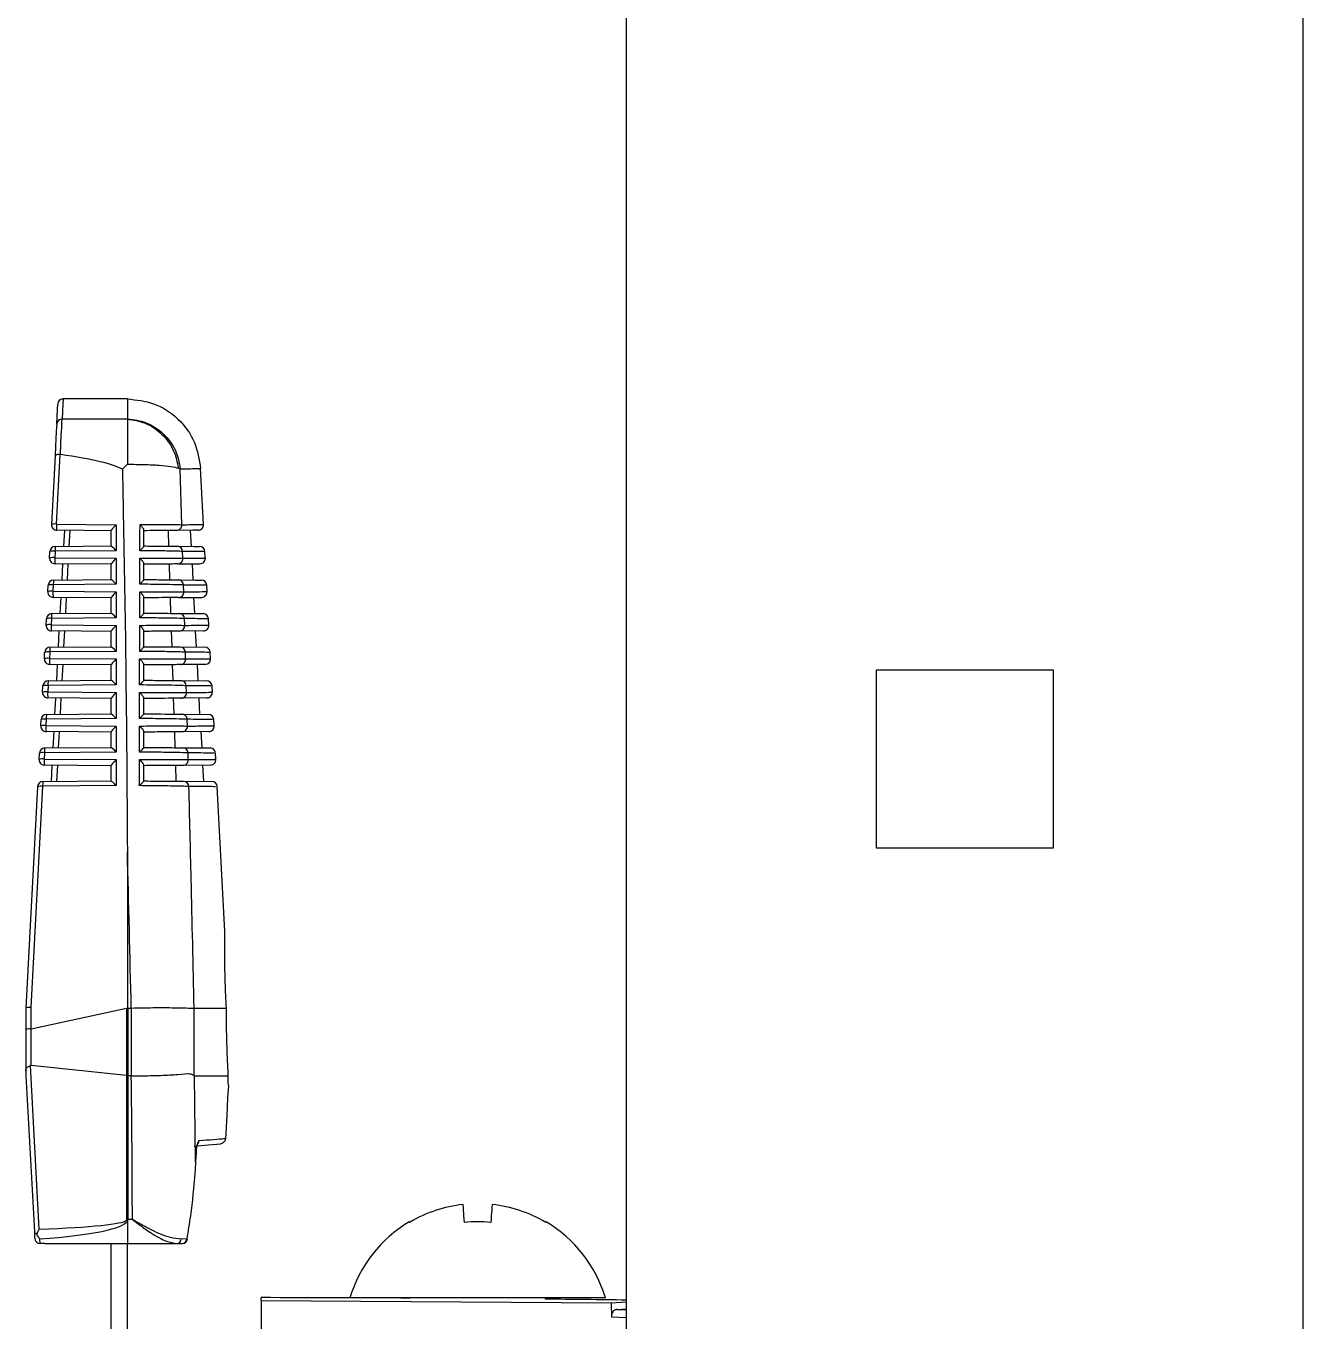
# Model space of a CAD drawing. Extents: x 16.5 to 113.1, y 4.4 to 84.5.
# Drawn here: x 80.928 to 83.288, y 39.288 to 41.68 of the extents above; entities that cross this region are included whole.
import ezdxf

# ---------------------------------------------------------------- set-up
doc = ezdxf.new("R2010")
doc.units = 0
doc.header["$MEASUREMENT"] = 0
doc.layers.add('OBJECT', color=7, linetype='CONTINUOUS')

msp = doc.modelspace()

# ---------------------------------------------------------------- linework, layer by layer
at = {"layer": 'OBJECT'}
for p, q in [((82.0376, 35.1139), (82.0376, 44.0865)), ((83.2876, 35.1139), (83.2876, 44.0865)), ((81.1158, 40.9915), (80.9968, 40.9915)), ((81.1154, 40.9544), (80.9949, 40.9544)), ((81.1154, 40.9549), (81.1154, 40.9544)), ((80.9818, 40.8865), (80.9751, 40.7595)), ((80.9846, 40.7602), (80.9913, 40.8889)), ((80.9913, 40.8889), (80.9917, 40.8889)), ((81.1154, 40.8707), (81.1063, 40.8616)), ((81.2098, 40.8635), (81.2132, 40.8621)), ((81.2161, 40.7592), (81.2132, 40.8621)), ((81.2561, 40.7595), (81.2507, 40.8635)), ((80.9846, 40.7602), (81.0949, 40.7592)), ((81.0854, 40.7481), (80.985, 40.749)), ((80.998, 40.7191), (80.9996, 40.7489)), ((81.009, 40.7488), (81.0074, 40.7192)), ((81.0854, 40.7199), (81.0854, 40.7483)), ((81.0949, 40.7592), (81.0949, 40.7112)), ((81.1454, 40.7493), (81.1454, 40.7196)), ((81.192, 40.7194), (81.1911, 40.7485)), ((81.2317, 40.7489), (81.2332, 40.7191)), ((80.9823, 40.719), (81.0855, 40.7199)), ((80.9718, 40.6975), (80.9724, 40.7095)), ((80.9819, 40.7102), (80.9813, 40.6982)), ((80.9813, 40.6982), (81.0949, 40.6972)), ((81.0949, 40.7112), (80.9819, 40.7102)), ((81.0949, 40.6972), (81.0949, 40.6492)), ((81.2179, 40.6972), (81.2175, 40.7098)), ((81.2594, 40.6976), (81.2588, 40.7095)), ((81.0854, 40.6861), (80.9817, 40.687)), ((80.9947, 40.6571), (80.9963, 40.6869)), ((81.0057, 40.6868), (81.0041, 40.6571)), ((81.0854, 40.6579), (81.0854, 40.6863)), ((81.1454, 40.6872), (81.1454, 40.6576)), ((81.194, 40.6574), (81.1931, 40.6865)), ((81.2082, 40.6867), (81.2495, 40.687)), ((81.2349, 40.6869), (81.2365, 40.6571)), ((80.9685, 40.6356), (80.9692, 40.6475)), ((80.9786, 40.6481), (80.978, 40.6363)), ((81.0949, 40.6492), (80.9786, 40.6481)), ((80.9791, 40.6569), (81.0855, 40.6579)), ((81.2196, 40.6352), (81.2193, 40.6478)), ((81.2626, 40.6356), (81.262, 40.6475)), ((80.978, 40.6363), (81.0949, 40.6352)), ((81.0854, 40.6241), (80.9784, 40.625)), ((80.9914, 40.595), (80.993, 40.6249)), ((81.0024, 40.6248), (81.0009, 40.5951)), ((81.0854, 40.5959), (81.0854, 40.6243)), ((81.0949, 40.6352), (81.0949, 40.5872)), ((81.1454, 40.6252), (81.1454, 40.5956)), ((81.196, 40.5954), (81.1951, 40.6245)), ((81.2099, 40.6247), (81.2527, 40.625)), ((81.2398, 40.5949), (81.2382, 40.6251)), ((80.9653, 40.5736), (80.9659, 40.5854)), ((80.9754, 40.5861), (80.9747, 40.5743)), ((80.9747, 40.5743), (81.0949, 40.5732)), ((81.0949, 40.5872), (80.9754, 40.5861)), ((80.9758, 40.5949), (81.0855, 40.5959)), ((81.0949, 40.5732), (81.0949, 40.5252)), ((81.2213, 40.5732), (81.221, 40.5858)), ((81.2659, 40.5736), (81.2653, 40.5855)), ((81.0854, 40.5621), (80.9752, 40.5631)), ((80.9882, 40.533), (80.9897, 40.5629)), ((80.9992, 40.5629), (80.9976, 40.5331)), ((81.0854, 40.5339), (81.0854, 40.5623)), ((81.1454, 40.5631), (81.1454, 40.5337)), ((81.1979, 40.5334), (81.197, 40.5626)), ((81.256, 40.5631), (81.2116, 40.5627)), ((81.243, 40.5328), (81.2414, 40.5631)), ((81.0949, 40.5252), (80.9721, 40.5241)), ((80.9725, 40.5329), (81.0855, 40.5339)), ((81.2129, 40.5333), (81.2586, 40.5329)), ((80.962, 40.5116), (80.9626, 40.5234)), ((80.9721, 40.5241), (80.9715, 40.5123)), ((80.9715, 40.5123), (81.0949, 40.5112)), ((81.0854, 40.5001), (80.9719, 40.5011)), ((81.0949, 40.5112), (81.0949, 40.4632)), ((81.1454, 40.501), (81.1454, 40.4717)), ((81.2592, 40.5011), (81.2133, 40.5007)), ((81.223, 40.5112), (81.2226, 40.5238)), ((81.2463, 40.4708), (81.2447, 40.5012)), ((81.2691, 40.5117), (81.2685, 40.5235)), ((80.9849, 40.471), (80.9865, 40.501)), ((80.9959, 40.5009), (80.9943, 40.4711)), ((81.0854, 40.4719), (81.0854, 40.5003)), ((81.1999, 40.4714), (81.199, 40.5006)), ((82.8266, 40.4905), (82.4986, 40.4905)), ((82.4986, 40.4905), (82.4986, 40.1625)), ((82.8266, 40.1625), (82.8266, 40.4905)), ((80.9587, 40.4497), (80.9593, 40.4614)), ((80.9688, 40.4621), (80.9682, 40.4503)), ((81.0949, 40.4632), (80.9688, 40.4621)), ((80.9692, 40.4708), (81.0855, 40.4719)), ((81.2146, 40.4713), (81.2619, 40.4708)), ((81.2246, 40.4492), (81.2243, 40.4618)), ((81.2724, 40.4497), (81.2718, 40.4615)), ((80.9682, 40.4503), (81.0949, 40.4492)), ((81.0854, 40.4381), (80.9686, 40.4391)), ((80.9816, 40.4089), (80.9832, 40.439)), ((80.9926, 40.4389), (80.991, 40.409)), ((81.0854, 40.4099), (81.0854, 40.4383)), ((81.0949, 40.4492), (81.0949, 40.4012)), ((81.1454, 40.439), (81.1454, 40.4097)), ((81.2018, 40.4094), (81.2009, 40.4386)), ((81.2625, 40.4391), (81.2149, 40.4387)), ((81.2495, 40.4088), (81.2479, 40.4392)), ((80.966, 40.4088), (81.0855, 40.4099)), ((81.2162, 40.4092), (81.2651, 40.4088)), ((80.9555, 40.3877), (80.9561, 40.3993)), ((80.9655, 40.4), (80.9649, 40.3884)), ((80.9649, 40.3884), (81.0949, 40.3872)), ((81.0949, 40.4012), (80.9655, 40.4)), ((81.0949, 40.3872), (81.0949, 40.3392)), ((81.2262, 40.3872), (81.2259, 40.3998)), ((81.2756, 40.3878), (81.275, 40.3995)), ((81.0854, 40.3761), (80.9654, 40.3772)), ((80.9783, 40.3469), (80.9799, 40.377)), ((80.9894, 40.3769), (80.9878, 40.347)), ((81.0854, 40.3479), (81.0854, 40.3763)), ((81.1454, 40.3769), (81.1454, 40.3477)), ((81.2037, 40.3473), (81.2028, 40.3766)), ((81.2657, 40.3772), (81.2166, 40.3767)), ((81.2512, 40.377), (81.2528, 40.3469)), ((80.9522, 40.3257), (80.9528, 40.3373)), ((80.9623, 40.338), (80.9616, 40.3264)), ((81.0949, 40.3392), (80.9623, 40.338)), ((80.9627, 40.3468), (81.0855, 40.3479)), ((81.2178, 40.3472), (81.2684, 40.3468)), ((81.2278, 40.3253), (81.2275, 40.3377)), ((81.2789, 40.3258), (81.2783, 40.3375)), ((80.9616, 40.3264), (81.0949, 40.3252)), ((81.0854, 40.3141), (80.9621, 40.3152)), ((80.9751, 40.2849), (80.9767, 40.3151)), ((80.9861, 40.315), (80.9845, 40.285)), ((81.0854, 40.2859), (81.0854, 40.3143)), ((81.0949, 40.3252), (81.0949, 40.2772)), ((81.1454, 40.3148), (81.1454, 40.2858)), ((81.2056, 40.2853), (81.2047, 40.3146)), ((81.269, 40.3152), (81.2182, 40.3147)), ((81.2544, 40.3151), (81.256, 40.2849)), ((80.9594, 40.2848), (81.0855, 40.2859)), ((80.9495, 40.2753), (80.9279, 39.8665)), ((80.9374, 39.8674), (80.959, 40.276)), ((81.0949, 40.2772), (80.959, 40.276)), ((81.2194, 40.2852), (81.2716, 40.2848)), ((81.2955, 40.0079), (81.2815, 40.2755)), ((81.1154, 40.1551), (81.1154, 39.8666)), ((82.4986, 40.1625), (82.8266, 40.1625)), ((80.9279, 39.8665), (80.9279, 39.8273)), ((80.9279, 39.8665), (80.9279, 39.8665)), ((80.9374, 39.8279), (80.9374, 39.8674)), ((80.9377, 39.8279), (81.1139, 39.8661)), ((81.1139, 39.8661), (81.1139, 39.7416)), ((81.117, 39.7415), (81.117, 39.8665)), ((81.117, 39.8665), (81.1222, 39.8665)), ((81.1222, 39.8665), (81.1222, 39.7415)), ((81.2388, 39.8665), (81.2388, 39.8665)), ((81.2388, 39.742), (81.2388, 39.8665)), ((81.2388, 39.8665), (81.2984, 39.8665)), ((80.9279, 39.8273), (80.9279, 39.7498)), ((80.9377, 39.7603), (80.9377, 39.8279)), ((80.9527, 39.4579), (80.9363, 39.7601)), ((81.1139, 39.7416), (80.9377, 39.7603)), ((80.9279, 39.7498), (80.9279, 39.7415)), ((80.9279, 39.7415), (80.9436, 39.4532)), ((81.1146, 39.476), (81.1146, 39.7416)), ((81.1146, 39.7416), (81.1162, 39.7415)), ((81.1162, 39.7415), (81.1162, 39.476)), ((81.1222, 39.7415), (81.117, 39.7415)), ((81.2394, 39.7415), (81.2388, 39.742)), ((81.2413, 39.5823), (81.2394, 39.7415)), ((81.2394, 39.7415), (81.3018, 39.7415)), ((81.302, 39.7236), (81.302, 39.7237)), ((81.2966, 39.6251), (81.2966, 39.6251)), ((81.2423, 39.6004), (81.2413, 39.5823)), ((81.1154, 39.4729), (81.1154, 39.4315)), ((81.1247, 39.476), (81.1162, 39.476)), ((81.6361, 39.4716), (81.6368, 39.4706)), ((80.9542, 39.4316), (80.9539, 39.4399)), ((80.9632, 39.4315), (80.9542, 39.4316)), ((80.9632, 39.4315), (81.1154, 39.4315)), ((81.0854, 39.25), (81.0854, 39.4315)), ((81.1154, 39.4315), (81.2071, 39.4315)), ((81.1154, 39.25), (81.1154, 39.4315)), ((81.2071, 39.4315), (81.2168, 39.4315)), ((81.2252, 39.4401), (81.2146, 39.4398)), ((81.3626, 39.3262), (81.3626, 39.3315)), ((81.5266, 39.3315), (81.9986, 39.3315)), ((81.6376, 39.3315), (81.6376, 39.3307)), ((81.8876, 39.3288), (81.8876, 39.3315)), ((81.3626, 39.3262), (82.0092, 39.3222)), ((81.3626, 39.3262), (81.3626, 39.2648)), ((82.0092, 39.3222), (82.0376, 39.324)), ((82.0092, 39.3222), (82.0096, 39.2953)), ((82.0194, 39.3097), (82.0376, 39.311)), ((82.0194, 39.3097), (82.0376, 39.3093)), ((82.0376, 39.2945), (82.0096, 39.2953))]:
    msp.add_line(p, q, dxfattribs=at)
at = {"layer": 'OBJECT', "flags": 128}
for points in [[(80.9849, 40.9451), (80.9864, 40.9728), (80.9868, 40.982)], [(80.9968, 40.9915), (80.9963, 40.9822), (80.9949, 40.9544)], [(80.9849, 40.9451), (80.9846, 40.9396), (80.9841, 40.9307), (80.9835, 40.9185), (80.9827, 40.9037), (80.9818, 40.8865)], [(80.9917, 40.8889), (80.9926, 40.908), (80.9934, 40.9247), (80.9941, 40.9383), (80.9946, 40.9483), (80.9949, 40.9544)], [(81.2462, 40.749), (81.2462, 40.749), (81.2363, 40.7489), (81.2064, 40.7486)], [(81.2078, 40.7193), (81.2386, 40.719), (81.2489, 40.719)], [(81.2096, 40.6573), (81.2414, 40.657), (81.2521, 40.6569)], [(81.2113, 40.5953), (81.2394, 40.595), (81.2536, 40.5949), (81.2554, 40.5949)], [(81.302, 39.7236), (81.3007, 39.7004), (81.2989, 39.6675), (81.2966, 39.6251)], [(81.2388, 39.6114), (81.2645, 39.6137), (81.2807, 39.6151), (81.2875, 39.6157)], [(81.2416, 39.5823), (81.2422, 39.595), (81.2425, 39.6004)], [(81.2423, 39.6004), (81.2425, 39.6004), (81.2425, 39.6004)], [(81.2413, 39.5823), (81.2416, 39.5823), (81.2416, 39.5823)], [(81.7382, 39.4706), (81.7378, 39.477), (81.7373, 39.4828), (81.7369, 39.4879), (81.7366, 39.4924), (81.7363, 39.4962), (81.7361, 39.4993), (81.7359, 39.5018), (81.7358, 39.5036)], [(81.7893, 39.5036), (81.7892, 39.5018), (81.789, 39.4993), (81.7888, 39.4962), (81.7885, 39.4924), (81.7882, 39.4879), (81.7878, 39.4828), (81.7874, 39.477), (81.7869, 39.4706)], [(80.9436, 39.4532), (80.9439, 39.4469), (80.9441, 39.4428), (80.9442, 39.441)], [(81.8883, 39.4706), (81.8886, 39.471), (81.8889, 39.4713), (81.889, 39.4715), (81.8891, 39.4716)]]:
    msp.add_lwpolyline(points, dxfattribs=at)
at = {"layer": 'OBJECT'}
for centre, radius, start, end in [((80.9968, 40.9815), 0.01, 93.5738, 176.9774), ((80.9948, 40.9445), 0.00991, 89.4445, 176.5304), ((80.9813, 40.7401), 0.0204, 80.7206, 107.617), ((80.9851, 40.759), 0.01, 176.9774, 269.5), ((81.039, 40.7567), 0.0545, 176.3176, 188.1348), ((81.2062, 40.7586), 0.00992, 271.0607, 3.4958), ((81.2461, 40.759), 0.01, 270.5, 3.0138), ((80.9824, 40.709), 0.01, 90.5, 176.9774), ((81.0228, 40.7125), 0.041, 171.0023, 183.3132), ((81.2076, 40.7094), 0.00989, 2.412, 88.9985), ((81.2488, 40.709), 0.01, 3.243, 89.5), ((80.978, 40.6781), 0.0204, 80.7219, 107.6158), ((80.9818, 40.697), 0.01, 176.9774, 269.5), ((80.9786, 40.69), 0.0204, 80.7211, 107.6171), ((81.0357, 40.6947), 0.0545, 176.3175, 188.1349), ((81.208, 40.6966), 0.00992, 271.0803, 3.514), ((81.2494, 40.697), 0.01, 270.5, 3.3196), ((80.9792, 40.6469), 0.01, 90.5, 176.9774), ((80.9753, 40.628), 0.0204, 80.7203, 107.6175), ((81.0196, 40.6505), 0.041, 171.0005, 183.3131), ((81.2094, 40.6474), 0.00989, 2.3914, 88.98), ((81.252, 40.6469), 0.01, 3.6197, 89.5), ((80.9747, 40.6161), 0.0204, 80.7215, 107.6164), ((80.9785, 40.635), 0.01, 176.9774, 269.5), ((81.0324, 40.6328), 0.0545, 176.3175, 188.1349), ((81.2097, 40.6346), 0.00991, 271.1017, 3.5324), ((81.2526, 40.635), 0.01, 270.5, 3.6897), ((80.9714, 40.5542), 0.0204, 80.7212, 107.6164), ((80.9753, 40.5731), 0.01, 176.9774, 269.5), ((80.9759, 40.5849), 0.01, 90.5, 176.9774), ((80.9721, 40.566), 0.0204, 80.7217, 107.616), ((81.0291, 40.5708), 0.0545, 176.3175, 188.1349), ((81.0163, 40.5885), 0.041, 170.999, 183.3164), ((81.2111, 40.5854), 0.00989, 2.371, 88.9615), ((81.2114, 40.5726), 0.00991, 271.1229, 3.5509), ((81.2553, 40.5849), 0.01, 3.9957, 89.5), ((81.2559, 40.5731), 0.01, 270.5, 4.0714), ((80.9726, 40.5229), 0.01, 90.5, 176.9774), ((81.013, 40.5265), 0.041, 171.0005, 183.313), ((81.2128, 40.5234), 0.00988, 2.3487, 88.9431), ((81.2585, 40.5229), 0.01, 4.3711, 89.5), ((80.9682, 40.4922), 0.0204, 80.7211, 107.6166), ((80.972, 40.5111), 0.01, 176.9774, 269.5), ((80.9688, 40.504), 0.0204, 80.721, 107.6167), ((81.0259, 40.5088), 0.0545, 176.3175, 188.1349), ((81.2131, 40.5106), 0.00991, 271.1442, 3.5702), ((81.2591, 40.5111), 0.01, 270.5, 4.4464), ((80.9693, 40.4608), 0.01, 90.5, 176.9774), ((80.9655, 40.4419), 0.0204, 80.7213, 107.6163), ((81.0097, 40.4644), 0.041, 170.999, 183.3164), ((81.2144, 40.4614), 0.00988, 2.3277, 88.9233), ((81.2618, 40.4608), 0.01, 4.7459, 89.5), ((80.9649, 40.4302), 0.0204, 80.7214, 107.6165), ((80.9687, 40.4491), 0.01, 176.9774, 269.5), ((81.0226, 40.4468), 0.0545, 176.3202, 188.1337), ((81.2147, 40.4486), 0.00991, 271.1661, 3.5889), ((81.2624, 40.4491), 0.01, 270.5, 4.8207), ((80.9661, 40.3988), 0.01, 90.5, 176.9774), ((81.0065, 40.4024), 0.041, 171.0022, 183.3132), ((81.216, 40.3994), 0.00988, 2.3058, 88.9035), ((81.265, 40.3988), 0.01, 5.1202, 89.5), ((80.9654, 40.3872), 0.01, 176.9774, 269.5), ((80.9616, 40.3682), 0.0204, 80.7214, 107.6164), ((80.9622, 40.3799), 0.0204, 80.7211, 107.6167), ((81.0193, 40.3849), 0.0545, 176.3202, 188.1337), ((81.2164, 40.3866), 0.0099, 271.188, 3.6078), ((81.2656, 40.3872), 0.01, 270.5, 5.1945), ((80.9628, 40.3368), 0.01, 90.5, 176.9774), ((80.959, 40.3179), 0.0204, 80.7214, 107.6164), ((81.0032, 40.3404), 0.041, 171.0006, 183.313), ((81.2176, 40.3374), 0.00987, 2.2835, 88.8842), ((81.2683, 40.3368), 0.01, 5.4939, 89.5), ((80.9584, 40.3063), 0.0204, 80.7214, 107.6164), ((80.9622, 40.3252), 0.01, 176.9774, 269.5), ((81.0161, 40.3229), 0.0545, 176.3202, 188.1337), ((81.2179, 40.3246), 0.0099, 271.2102, 3.6279), ((81.2689, 40.3252), 0.01, 270.5, 5.5678), ((80.9595, 40.2748), 0.01, 90.5, 176.9774), ((80.9557, 40.2558), 0.0204, 80.7211, 107.6167), ((80.9999, 40.2783), 0.041, 170.999, 183.3164), ((81.2192, 40.2753), 0.00987, 2.2599, 88.8652), ((81.2715, 40.2748), 0.01, 5.8671, 89.5), ((81.2376, 39.6213), 0.0101, 318.8477, 357.3899), ((81.7625, 39.2581), 0.2469, 96.217, 120.6029), ((81.7626, 39.2581), 0.2469, 59.397, 83.783), ((81.2054, 39.5675), 0.1305, 225.4916, 226.455), ((81.1162, 39.5918), 0.1159, 269.2184, 269.9988), ((81.7626, 39.2598), 0.2466, 120.8571, 163.1157), ((81.7626, 39.1623), 0.3092, 85.4885, 94.5115), ((81.7626, 39.2598), 0.2466, 16.8843, 59.1429), ((80.9542, 39.4416), 0.01, 183.1059, 269.191), ((80.9542, 39.4416), 0.00999, 183.1446, 270.05), ((80.9541, 39.4322), 0.000648, 269.2043, 281.769), ((81.2061, 39.44), 0.00857, 277.2305, 358.6399), ((81.2161, 39.4405), 0.00906, 274.3619, 357.1853), ((81.2168, 39.4415), 0.01, 270, 350.7454), ((81.2274, 39.451), 0.0111, 258.5186, 266.3385), ((81.3626, -11.3285), 50.66, 89.68898, 90), ((81.3626, -11.3285), 50.66, 89.23656, 89.40622)]:
    msp.add_arc(centre, radius, start, end, dxfattribs=at)
for centre, major_axis, ratio, start_param, end_param in [((78.8257, 40.8364), (2.2897, 0.0147), 0.052015, 0.088802, 0.329915), ((81.0954, 40.758), (0.00996, 0.00988), 0.087934, 1.536206, 3.054643), ((81.0954, 40.7099), (0.00999, -0.00991), 0.035372, 1.658206, 3.106542), ((81.0954, 40.696), (0.00996, 0.00988), 0.087934, 1.536206, 3.054643), ((81.0954, 40.6479), (0.00999, -0.00991), 0.035372, 1.658206, 3.106542), ((81.0954, 40.634), (0.00996, 0.00988), 0.087934, 1.536206, 3.054643), ((81.0954, 40.572), (0.00996, 0.00988), 0.087934, 1.536206, 3.054643), ((81.0954, 40.5859), (0.00999, -0.00991), 0.035372, 1.658206, 3.106542), ((81.0954, 40.5239), (0.00999, -0.00991), 0.035372, 1.658206, 3.106542), ((81.0954, 40.51), (0.00996, 0.00988), 0.087934, 1.536206, 3.054643), ((81.0954, 40.4619), (0.00999, -0.00991), 0.035372, 1.658206, 3.106542), ((81.0954, 40.448), (0.00996, 0.00988), 0.087934, 1.536206, 3.054643), ((81.0954, 40.3999), (0.00999, -0.00991), 0.035372, 1.658206, 3.106542), ((81.0954, 40.386), (0.00996, 0.00988), 0.087934, 1.536206, 3.054643), ((81.0954, 40.3379), (0.00999, -0.00991), 0.035372, 1.658206, 3.106542), ((81.0954, 40.324), (0.00996, 0.00988), 0.087934, 1.536206, 3.054643), ((81.0954, 40.2759), (0.00999, -0.00991), 0.035372, 1.658206, 3.106542), ((79.0529, 35.8481), (0, 19.0675), 0.111038, 4.924724, 4.940236), ((80.9379, 39.8662), (0.01, -0.00026), 0.120424, 1.626333, 3.138416), ((81.117, 40.8445), (0.0064, 0.9787), 0.122438, 3.168969, 3.182058), ((81.117, 40.8438), (0, 0.9773), 0.122785, 3.128502, 3.141593), ((81.1222, 40.8438), (0, 0.9773), 0.122785, 3.141593, 3.144933), ((80.9379, 39.8273), (0.01, 0), 0.061163, 1.623156, 3.141593), ((80.9379, 39.9095), (0.0005, 0.0816), 0.122438, 3.142789, 3.168969), ((80.9379, 39.7229), (-0.0006, 0.0374), 0.267094, 6.250695, 6.391296), ((81.117, 39.2933), (-0.007, 0.4485), 0.267094, 6.244178, 6.250695), ((81.117, 39.2936), (0, 0.4478), 0.267949, 0, 0.006511), ((81.1222, 39.2936), (0, 0.4478), 0.267949, 6.278981, 6.283185), ((79.0529, 39.3837), (0, 7.8848), 0.262774, 4.724089, 4.75778), ((80.5451, 39.4837), (0.5695, -0.0078), 0.050872, 5.510552, 6.231217), ((80.5467, 39.4915), (0.5695, -0.0157), 0.101686, 5.511659, 6.233323), ((80.5451, 39.4837), (0.5695, -0.0078), 0.050872, 6.231217, 6.283881), ((80.5467, 39.4915), (0.5695, -0.0157), 0.101686, 6.233323, 6.285987)]:
    msp.add_ellipse(centre, major_axis=major_axis, ratio=ratio, start_param=start_param, end_param=end_param, dxfattribs=at)
for points, knots in [([(81.1154, 40.9915), (81.1154, 40.9899), (81.1154, 40.9869), (81.1154, 40.9655), (81.1154, 40.9549)], [0, 0, 0, 0, 0.5, 1, 1, 1, 1]), ([(81.1154, 40.9915), (81.1319, 40.9897), (81.1662, 40.986), (81.2109, 40.9566), (81.2426, 40.9136), (81.2481, 40.8795), (81.2507, 40.8631)], [0, 0, 0, 0, 0.240773, 0.5, 0.759227, 1, 1, 1, 1]), ([(81.1154, 40.9549), (81.1272, 40.9533), (81.1515, 40.95), (81.1833, 40.9285), (81.2064, 40.8979), (81.211, 40.8737), (81.2132, 40.8621)], [0, 0, 0, 0, 0.24117, 0.5, 0.75883, 1, 1, 1, 1]), ([(81.1154, 40.9544), (81.1154, 40.9516), (81.1154, 40.9459), (81.1154, 40.9267), (81.1154, 40.9016), (81.1154, 40.881), (81.1154, 40.8707)], [0, 0, 0, 0, 0.25, 0.5, 0.75, 1, 1, 1, 1]), ([(81.1154, 40.9544), (81.1266, 40.9527), (81.1496, 40.949), (81.18, 40.928), (81.2024, 40.8982), (81.2074, 40.8748), (81.2098, 40.8635)], [0, 0, 0, 0, 0.2415611, 0.4999999, 0.7584385, 1, 1, 1, 1]), ([(80.9913, 40.8889), (80.9902, 40.8889), (80.988, 40.8889), (80.9851, 40.8885), (80.983, 40.8879), (80.982, 40.8872), (80.9818, 40.8867), (80.9818, 40.8865), (80.9818, 40.8865)], [0, 0, 0, 0, 0.219278, 0.438506, 0.659243, 0.882986, 0.985831, 1, 1, 1, 1]), ([(81.1063, 40.8616), (81.1065, 40.8559), (81.107, 40.8274), (81.1092, 40.7081), (81.1132, 40.4783), (81.1146, 40.2712), (81.1154, 40.1551)], [0, 0, 0, 0, 0.024148, 0.120739, 0.507103, 1, 1, 1, 1]), ([(81.1154, 40.8707), (81.1261, 40.8707), (81.1475, 40.8707), (81.1751, 40.8692), (81.1975, 40.8669), (81.2057, 40.8646), (81.2098, 40.8635)], [0, 0, 0, 0, 0.2500001, 0.4999998, 0.7500003, 1, 1, 1, 1]), ([(81.2132, 40.8621), (81.224, 40.8624), (81.2459, 40.863), (81.2491, 40.8631), (81.2507, 40.8631)], [0, 0, 0, 0, 0.4963759, 1, 1, 1, 1]), ([(81.1386, 40.7112), (81.1387, 40.7178), (81.1387, 40.7338), (81.1387, 40.7498), (81.1388, 40.7593)], [0, 0, 0, 0, 0.412317, 1, 1, 1, 1]), ([(81.1388, 40.7593), (81.141, 40.7593), (81.1495, 40.7593), (81.1694, 40.7594), (81.1946, 40.7595), (81.2105, 40.7593), (81.2149, 40.7592), (81.2161, 40.7592)], [0, 0, 0, 0, 0.057677, 0.219413, 0.543377, 0.867764, 1, 1, 1, 1]), ([(81.1388, 40.7593), (81.1388, 40.7592), (81.1392, 40.7589), (81.1408, 40.7572), (81.1431, 40.7545), (81.1451, 40.7513), (81.1453, 40.7499), (81.1454, 40.7493)], [0, 0, 0, 0, 0.008656, 0.099994, 0.471209, 0.763081, 1, 1, 1, 1]), ([(81.2064, 40.7486), (81.2028, 40.7486), (81.1957, 40.7485), (81.1728, 40.7483), (81.1537, 40.7482), (81.1454, 40.7481)], [0, 0, 0, 0, 0.361189, 0.722456, 1, 1, 1, 1]), ([(81.2161, 40.7592), (81.2174, 40.7592), (81.2236, 40.7592), (81.2468, 40.7594), (81.252, 40.7595), (81.2561, 40.7595)], [0, 0, 0, 0, 0.047591, 0.237986, 1, 1, 1, 1]), ([(81.1454, 40.7196), (81.1453, 40.7192), (81.1451, 40.7184), (81.143, 40.7158), (81.1407, 40.7132), (81.139, 40.7115), (81.1387, 40.7112), (81.1386, 40.7112)], [0, 0, 0, 0, 0.229447, 0.521601, 0.905448, 0.991712, 1, 1, 1, 1]), ([(81.1454, 40.7199), (81.1561, 40.7198), (81.1774, 40.7196), (81.1988, 40.7194), (81.205, 40.7193), (81.2078, 40.7193)], [0, 0, 0, 0, 0.352894, 0.705727, 1, 1, 1, 1]), ([(81.1385, 40.6492), (81.1385, 40.6558), (81.1385, 40.6718), (81.1386, 40.6878), (81.1386, 40.6973)], [0, 0, 0, 0, 0.412356, 1, 1, 1, 1]), ([(81.2175, 40.7098), (81.2159, 40.7099), (81.211, 40.7101), (81.1933, 40.7105), (81.168, 40.7109), (81.1486, 40.7111), (81.1409, 40.7112), (81.1386, 40.7112)], [0, 0, 0, 0, 0.16013, 0.483001, 0.805363, 0.942123, 1, 1, 1, 1]), ([(81.1386, 40.6973), (81.1409, 40.6973), (81.1495, 40.6973), (81.1696, 40.6974), (81.1951, 40.6975), (81.2118, 40.6974), (81.2165, 40.6972), (81.2179, 40.6972)], [0, 0, 0, 0, 0.057936, 0.217495, 0.537029, 0.856977, 1, 1, 1, 1]), ([(81.1386, 40.6973), (81.1386, 40.6972), (81.1391, 40.6968), (81.1408, 40.695), (81.1431, 40.6922), (81.1451, 40.6892), (81.1453, 40.6878), (81.1454, 40.6872)], [0, 0, 0, 0, 0.008544, 0.122922, 0.485789, 0.769314, 1, 1, 1, 1]), ([(81.2585, 40.7095), (81.2569, 40.7095), (81.2537, 40.7095), (81.2297, 40.7097), (81.2175, 40.7098)], [0, 0, 0, 0, 0.493112, 1, 1, 1, 1]), ([(81.2179, 40.6972), (81.2192, 40.6972), (81.2255, 40.6972), (81.2481, 40.6974), (81.2643, 40.6976), (81.2591, 40.6975), (81.259, 40.6975)], [0, 0, 0, 0, 0.046685, 0.233452, 0.982381, 1, 1, 1, 1]), ([(81.2082, 40.6867), (81.2046, 40.6866), (81.1973, 40.6866), (81.174, 40.6864), (81.1543, 40.6862), (81.1454, 40.6861)], [0, 0, 0, 0, 0.355595, 0.711267, 1, 1, 1, 1]), ([(81.1454, 40.6576), (81.1453, 40.6573), (81.1451, 40.6565), (81.1431, 40.654), (81.1407, 40.6514), (81.1389, 40.6496), (81.1385, 40.6492), (81.1385, 40.6492)], [0, 0, 0, 0, 0.223274, 0.50628, 0.880296, 0.991803, 1, 1, 1, 1]), ([(81.2193, 40.6478), (81.2176, 40.6479), (81.2127, 40.6481), (81.1948, 40.6485), (81.169, 40.6489), (81.149, 40.6491), (81.1408, 40.6492), (81.1385, 40.6492)], [0, 0, 0, 0, 0.158035, 0.476676, 0.794816, 0.94186, 1, 1, 1, 1]), ([(81.1454, 40.6579), (81.1562, 40.6578), (81.1778, 40.6576), (81.2, 40.6574), (81.2065, 40.6573), (81.2096, 40.6573)], [0, 0, 0, 0, 0.347531, 0.695003, 1, 1, 1, 1]), ([(81.2613, 40.6475), (81.2599, 40.6475), (81.257, 40.6475), (81.2321, 40.6477), (81.2193, 40.6478)], [0, 0, 0, 0, 0.483866, 1, 1, 1, 1]), ([(81.1383, 40.5872), (81.1383, 40.5938), (81.1384, 40.6098), (81.1384, 40.6258), (81.1384, 40.6353)], [0, 0, 0, 0, 0.4123942, 1, 1, 1, 1]), ([(81.1384, 40.6353), (81.1408, 40.6353), (81.1495, 40.6353), (81.1698, 40.6355), (81.1957, 40.6355), (81.2131, 40.6354), (81.218, 40.6352), (81.2196, 40.6352)], [0, 0, 0, 0, 0.058199, 0.215687, 0.531014, 0.846742, 1, 1, 1, 1]), ([(81.1384, 40.6353), (81.1385, 40.6352), (81.139, 40.6347), (81.1408, 40.6329), (81.1432, 40.63), (81.1451, 40.627), (81.1453, 40.6257), (81.1454, 40.6252)], [0, 0, 0, 0, 0.008444, 0.1450485, 0.4996938, 0.7752311, 1, 1, 1, 1]), ([(81.2099, 40.6247), (81.2062, 40.6246), (81.1989, 40.6246), (81.1751, 40.6244), (81.1548, 40.6242), (81.1454, 40.6241)], [0, 0, 0, 0, 0.350316, 0.700707, 1, 1, 1, 1]), ([(81.2196, 40.6352), (81.2209, 40.6352), (81.2274, 40.6353), (81.2505, 40.6355), (81.2673, 40.6356), (81.2621, 40.6356), (81.2619, 40.6356)], [0, 0, 0, 0, 0.045813, 0.2290933, 0.9640323, 1, 1, 1, 1]), ([(81.1382, 40.5252), (81.1382, 40.5318), (81.1382, 40.5478), (81.1383, 40.5639), (81.1383, 40.5733)], [0, 0, 0, 0, 0.41243, 1, 1, 1, 1]), ([(81.1454, 40.5956), (81.1453, 40.5953), (81.1451, 40.5946), (81.1431, 40.5921), (81.1407, 40.5895), (81.1389, 40.5877), (81.1383, 40.5872), (81.1383, 40.5872)], [0, 0, 0, 0, 0.217447, 0.49176, 0.856153, 0.991885, 1, 1, 1, 1]), ([(81.221, 40.5858), (81.2193, 40.5859), (81.2143, 40.5861), (81.1964, 40.5865), (81.1701, 40.5869), (81.1495, 40.5871), (81.1407, 40.5872), (81.1383, 40.5872)], [0, 0, 0, 0, 0.156042, 0.470658, 0.7847814, 0.9415951, 1, 1, 1, 1]), ([(81.1383, 40.5733), (81.1407, 40.5733), (81.1494, 40.5733), (81.17, 40.5735), (81.1962, 40.5735), (81.2144, 40.5734), (81.2195, 40.5733), (81.2213, 40.5732)], [0, 0, 0, 0, 0.058464, 0.213983, 0.525307, 0.837021, 1, 1, 1, 1]), ([(81.1383, 40.5733), (81.1383, 40.5732), (81.1389, 40.5726), (81.1408, 40.5707), (81.1432, 40.5678), (81.1451, 40.5649), (81.1453, 40.5637), (81.1454, 40.5631)], [0, 0, 0, 0, 0.008339, 0.166407, 0.512971, 0.780847, 1, 1, 1, 1]), ([(81.1454, 40.5959), (81.1563, 40.5958), (81.1781, 40.5956), (81.2012, 40.5954), (81.208, 40.5953), (81.2113, 40.5953)], [0, 0, 0, 0, 0.342466, 0.684875, 1, 1, 1, 1]), ([(81.2642, 40.5854), (81.2629, 40.5854), (81.2603, 40.5855), (81.2345, 40.5857), (81.221, 40.5858)], [0, 0, 0, 0, 0.474956, 1, 1, 1, 1]), ([(81.2213, 40.5732), (81.2226, 40.5732), (81.2292, 40.5733), (81.2528, 40.5735), (81.2704, 40.5736), (81.2651, 40.5736), (81.2647, 40.5736)], [0, 0, 0, 0, 0.044973, 0.224892, 0.94635, 1, 1, 1, 1]), ([(81.2116, 40.5627), (81.2079, 40.5627), (81.2005, 40.5626), (81.1763, 40.5624), (81.1553, 40.5622), (81.1454, 40.5621)], [0, 0, 0, 0, 0.3453252, 0.6907257, 1, 1, 1, 1]), ([(81.1454, 40.5337), (81.1453, 40.5334), (81.1451, 40.5327), (81.1432, 40.5303), (81.1407, 40.5277), (81.1388, 40.5258), (81.1382, 40.5252), (81.1382, 40.5252)], [0, 0, 0, 0, 0.2119451, 0.4779876, 0.8329682, 0.9919648, 1, 1, 1, 1]), ([(81.2226, 40.5238), (81.2209, 40.5239), (81.2159, 40.5241), (81.1978, 40.5245), (81.1711, 40.5249), (81.1499, 40.5251), (81.1406, 40.5252), (81.1382, 40.5252)], [0, 0, 0, 0, 0.154143, 0.464926, 0.775223, 0.941325, 1, 1, 1, 1]), ([(81.1454, 40.5339), (81.1564, 40.5338), (81.1784, 40.5336), (81.2023, 40.5334), (81.2095, 40.5333), (81.2129, 40.5333)], [0, 0, 0, 0, 0.337674, 0.675297, 1, 1, 1, 1]), ([(81.138, 40.4632), (81.138, 40.4698), (81.1381, 40.4858), (81.1381, 40.5019), (81.1381, 40.5113)], [0, 0, 0, 0, 0.412464, 1, 1, 1, 1]), ([(81.1381, 40.5113), (81.1406, 40.5113), (81.1494, 40.5113), (81.1701, 40.5115), (81.1967, 40.5115), (81.2156, 40.5114), (81.221, 40.5113), (81.223, 40.5112)], [0, 0, 0, 0, 0.058732, 0.212375, 0.519887, 0.827778, 1, 1, 1, 1]), ([(81.1381, 40.5113), (81.1382, 40.5112), (81.1389, 40.5105), (81.1408, 40.5086), (81.1432, 40.5056), (81.1451, 40.5028), (81.1453, 40.5016), (81.1454, 40.501)], [0, 0, 0, 0, 0.0082456, 0.1870161, 0.5256492, 0.7861865, 1, 1, 1, 1]), ([(81.2671, 40.5234), (81.266, 40.5234), (81.2636, 40.5234), (81.2369, 40.5237), (81.2226, 40.5238)], [0, 0, 0, 0, 0.466363, 1, 1, 1, 1]), ([(81.223, 40.5112), (81.2243, 40.5112), (81.231, 40.5113), (81.2551, 40.5115), (81.2735, 40.5117), (81.2681, 40.5116), (81.2676, 40.5116)], [0, 0, 0, 0, 0.0441628, 0.2208409, 0.9292951, 1, 1, 1, 1]), ([(81.2133, 40.5007), (81.2095, 40.5007), (81.2021, 40.5006), (81.1774, 40.5004), (81.1559, 40.5002), (81.1454, 40.5001)], [0, 0, 0, 0, 0.340602, 0.681276, 1, 1, 1, 1]), ([(81.1454, 40.4717), (81.1453, 40.4714), (81.1451, 40.4708), (81.1432, 40.4685), (81.1407, 40.4659), (81.1387, 40.4639), (81.138, 40.4632), (81.138, 40.4632)], [0, 0, 0, 0, 0.206748, 0.4649308, 0.8107203, 0.9920382, 1, 1, 1, 1]), ([(81.2243, 40.4618), (81.2226, 40.4618), (81.2174, 40.4621), (81.1993, 40.4625), (81.1721, 40.4629), (81.1504, 40.4631), (81.1405, 40.4632), (81.138, 40.4632)], [0, 0, 0, 0, 0.152333, 0.45946, 0.766109, 0.941053, 1, 1, 1, 1]), ([(81.1454, 40.4719), (81.1565, 40.4718), (81.1786, 40.4716), (81.2034, 40.4713), (81.2109, 40.4713), (81.2146, 40.4713)], [0, 0, 0, 0, 0.333137, 0.666224, 1, 1, 1, 1]), ([(81.2699, 40.4614), (81.269, 40.4614), (81.2669, 40.4614), (81.2393, 40.4616), (81.2243, 40.4618)], [0, 0, 0, 0, 0.458072, 1, 1, 1, 1]), ([(81.1378, 40.4012), (81.1379, 40.4078), (81.1379, 40.4238), (81.1379, 40.4399), (81.138, 40.4493)], [0, 0, 0, 0, 0.412497, 1, 1, 1, 1]), ([(81.138, 40.4493), (81.1405, 40.4493), (81.1494, 40.4494), (81.1703, 40.4495), (81.1971, 40.4495), (81.2168, 40.4494), (81.2225, 40.4493), (81.2246, 40.4492)], [0, 0, 0, 0, 0.059002, 0.210856, 0.514734, 0.81898, 1, 1, 1, 1]), ([(81.138, 40.4493), (81.138, 40.4492), (81.1388, 40.4485), (81.1408, 40.4464), (81.1433, 40.4434), (81.1451, 40.4406), (81.1453, 40.4395), (81.1454, 40.439)], [0, 0, 0, 0, 0.008152, 0.20691, 0.537752, 0.791262, 1, 1, 1, 1]), ([(81.2149, 40.4387), (81.2112, 40.4387), (81.2036, 40.4386), (81.1785, 40.4384), (81.1564, 40.4382), (81.1454, 40.4381)], [0, 0, 0, 0, 0.336123, 0.672318, 1, 1, 1, 1]), ([(81.2246, 40.4492), (81.226, 40.4492), (81.2328, 40.4493), (81.2573, 40.4495), (81.2765, 40.4497), (81.2711, 40.4496), (81.2705, 40.4496)], [0, 0, 0, 0, 0.043381, 0.216931, 0.912837, 1, 1, 1, 1]), ([(81.1454, 40.4097), (81.1453, 40.4095), (81.1451, 40.4089), (81.1433, 40.4067), (81.1407, 40.404), (81.1387, 40.402), (81.1379, 40.4012), (81.1378, 40.4012)], [0, 0, 0, 0, 0.201834, 0.452547, 0.789382, 0.992119, 1, 1, 1, 1]), ([(81.1454, 40.4099), (81.1566, 40.4098), (81.1789, 40.4096), (81.2045, 40.4093), (81.2123, 40.4093), (81.2162, 40.4092)], [0, 0, 0, 0, 0.328833, 0.657619, 1, 1, 1, 1]), ([(81.1377, 40.3392), (81.1377, 40.3458), (81.1377, 40.3618), (81.1378, 40.3779), (81.1378, 40.3873)], [0, 0, 0, 0, 0.412528, 1, 1, 1, 1]), ([(81.2259, 40.3998), (81.2242, 40.3998), (81.219, 40.4001), (81.2007, 40.4005), (81.1731, 40.4008), (81.1508, 40.4011), (81.1404, 40.4012), (81.1378, 40.4012)], [0, 0, 0, 0, 0.150605, 0.454244, 0.757411, 0.940779, 1, 1, 1, 1]), ([(81.1378, 40.3873), (81.1404, 40.3873), (81.1494, 40.3874), (81.1704, 40.3875), (81.1976, 40.3876), (81.218, 40.3875), (81.2239, 40.3873), (81.2262, 40.3872)], [0, 0, 0, 0, 0.059276, 0.209421, 0.509831, 0.810598, 1, 1, 1, 1]), ([(81.1378, 40.3873), (81.1378, 40.3872), (81.1389, 40.3862), (81.1412, 40.3839), (81.1436, 40.3809), (81.1451, 40.3784), (81.1453, 40.3774), (81.1454, 40.3769)], [0, 0, 0, 0, 0.008056, 0.282721, 0.593802, 0.796122, 1, 1, 1, 1]), ([(81.2728, 40.3994), (81.272, 40.3994), (81.2703, 40.3994), (81.2416, 40.3996), (81.2259, 40.3998)], [0, 0, 0, 0, 0.450066, 1, 1, 1, 1]), ([(81.2262, 40.3872), (81.2276, 40.3873), (81.2345, 40.3873), (81.2596, 40.3875), (81.2795, 40.3877), (81.274, 40.3877), (81.2733, 40.3877)], [0, 0, 0, 0, 0.042626, 0.213155, 0.896943, 1, 1, 1, 1]), ([(81.2166, 40.3767), (81.2127, 40.3767), (81.2051, 40.3766), (81.1796, 40.3764), (81.1569, 40.3762), (81.1454, 40.3761)], [0, 0, 0, 0, 0.331872, 0.663815, 1, 1, 1, 1]), ([(81.1454, 40.3477), (81.1453, 40.3475), (81.1451, 40.347), (81.1433, 40.3448), (81.1407, 40.3422), (81.1386, 40.3401), (81.1377, 40.3392), (81.1377, 40.3392)], [0, 0, 0, 0, 0.197188, 0.440794, 0.768917, 0.992189, 1, 1, 1, 1]), ([(81.2275, 40.3377), (81.2258, 40.3378), (81.2205, 40.338), (81.2022, 40.3384), (81.1741, 40.3388), (81.1512, 40.3391), (81.1403, 40.3392), (81.1377, 40.3392)], [0, 0, 0, 0, 0.148954, 0.44926, 0.7491, 0.940502, 1, 1, 1, 1]), ([(81.1454, 40.3479), (81.1567, 40.3478), (81.1791, 40.3476), (81.2056, 40.3473), (81.2136, 40.3473), (81.2178, 40.3472)], [0, 0, 0, 0, 0.324748, 0.649448, 1, 1, 1, 1]), ([(81.2757, 40.3373), (81.275, 40.3373), (81.2736, 40.3373), (81.244, 40.3376), (81.2275, 40.3377)], [0, 0, 0, 0, 0.442331, 1, 1, 1, 1]), ([(81.1375, 40.2772), (81.1376, 40.2838), (81.1376, 40.2998), (81.1376, 40.3159), (81.1377, 40.3253)], [0, 0, 0, 0, 0.412557, 1, 1, 1, 1]), ([(81.1377, 40.3253), (81.1403, 40.3253), (81.1494, 40.3254), (81.1706, 40.3255), (81.198, 40.3256), (81.2192, 40.3255), (81.2254, 40.3253), (81.2278, 40.3253)], [0, 0, 0, 0, 0.059553, 0.208066, 0.505163, 0.802607, 1, 1, 1, 1]), ([(81.1377, 40.3253), (81.1377, 40.3252), (81.1389, 40.3241), (81.1411, 40.3217), (81.1436, 40.3187), (81.1451, 40.3163), (81.1453, 40.3153), (81.1454, 40.3148)], [0, 0, 0, 0, 0.00798, 0.299101, 0.602916, 0.800704, 1, 1, 1, 1]), ([(81.2182, 40.3147), (81.2143, 40.3147), (81.2066, 40.3146), (81.1807, 40.3144), (81.1574, 40.3142), (81.1454, 40.3141)], [0, 0, 0, 0, 0.327832, 0.655735, 1, 1, 1, 1]), ([(81.2278, 40.3253), (81.2292, 40.3253), (81.2362, 40.3253), (81.2618, 40.3256), (81.2825, 40.3257), (81.277, 40.3257), (81.2762, 40.3257)], [0, 0, 0, 0, 0.041896, 0.209507, 0.881586, 1, 1, 1, 1]), ([(81.1454, 40.2858), (81.1453, 40.2855), (81.1451, 40.285), (81.1433, 40.283), (81.1407, 40.2803), (81.1386, 40.2782), (81.1376, 40.2772), (81.1375, 40.2772)], [0, 0, 0, 0, 0.1927916, 0.4296444, 0.7493041, 0.9922558, 1, 1, 1, 1]), ([(81.1454, 40.2859), (81.1567, 40.2858), (81.1794, 40.2856), (81.2066, 40.2853), (81.215, 40.2852), (81.2194, 40.2852)], [0, 0, 0, 0, 0.320862, 0.641681, 1, 1, 1, 1]), ([(81.2291, 40.2757), (81.2273, 40.2758), (81.222, 40.276), (81.2035, 40.2764), (81.1751, 40.2768), (81.1516, 40.2771), (81.1402, 40.2772), (81.1375, 40.2772)], [0, 0, 0, 0, 0.147376, 0.4444961, 0.7411549, 0.9402222, 1, 1, 1, 1]), ([(81.2388, 39.8665), (81.237, 39.9458), (81.2339, 40.0822), (81.2305, 40.2186), (81.2291, 40.2757)], [0, 0, 0, 0, 0.581449, 1, 1, 1, 1]), ([(81.2785, 40.2753), (81.278, 40.2753), (81.2769, 40.2753), (81.2464, 40.2756), (81.2291, 40.2757)], [0, 0, 0, 0, 0.434853, 1, 1, 1, 1]), ([(81.2984, 39.8665), (81.2976, 39.8825), (81.2961, 39.9144), (81.2953, 39.9572), (81.2952, 39.9894), (81.2954, 40.0078), (81.2954, 40.0079), (81.2954, 40.0079)], [0, 0, 0, 0, 0.213189, 0.426374, 0.63981, 0.854211, 1, 1, 1, 1]), ([(81.1226, 39.8665), (81.1361, 39.8668), (81.163, 39.8673), (81.1987, 39.8672), (81.2261, 39.8664), (81.2346, 39.8664), (81.2388, 39.8665)], [0, 0, 0, 0, 0.253584, 0.507165, 0.760848, 1, 1, 1, 1]), ([(81.3019, 39.7417), (81.3014, 39.7508), (81.3004, 39.7691), (81.2989, 39.8112), (81.2984, 39.8454), (81.2984, 39.8639), (81.2984, 39.8665)], [0, 0, 0, 0, 0.315107, 0.632944, 0.949791, 1, 1, 1, 1]), ([(80.9279, 39.7498), (80.928, 39.7513), (80.928, 39.7539), (80.9292, 39.7564), (80.9313, 39.7579), (80.9338, 39.7591), (80.9356, 39.7598), (80.9363, 39.7601)], [0, 0, 0, 0, 0.2815028, 0.4771484, 0.6724625, 0.8784612, 1, 1, 1, 1]), ([(81.1227, 39.7415), (81.1279, 39.7414), (81.1465, 39.7412), (81.1775, 39.742), (81.2096, 39.7436), (81.2301, 39.7467), (81.2363, 39.7433), (81.2388, 39.742)], [0, 0, 0, 0, 0.097508, 0.351331, 0.599304, 0.843154, 1, 1, 1, 1]), ([(81.3018, 39.7415), (81.3018, 39.7415), (81.3018, 39.7415), (81.3018, 39.7415), (81.3019, 39.7416), (81.3019, 39.7417), (81.3019, 39.7417)], [0, 0, 0, 0, 0.344886, 0.69197, 0.859659, 1, 1, 1, 1]), ([(81.302, 39.7237), (81.3019, 39.7264), (81.3019, 39.7299), (81.3018, 39.7395), (81.3018, 39.7415)], [0, 0, 0, 0, 0.79181, 1, 1, 1, 1]), ([(81.2477, 39.6209), (81.2472, 39.6206), (81.2462, 39.62), (81.2447, 39.6163), (81.2434, 39.611), (81.2426, 39.6053), (81.2424, 39.6017), (81.2423, 39.6004)], [0, 0, 0, 0, 0.2190626, 0.4380204, 0.6592172, 0.8799982, 1, 1, 1, 1]), ([(81.2966, 39.6251), (81.2965, 39.6251), (81.2959, 39.6251), (81.2904, 39.6246), (81.2668, 39.6225), (81.2477, 39.6209)], [0, 0, 0, 0, 0.0456532, 0.2282935, 1, 1, 1, 1]), ([(81.2966, 39.6251), (81.2965, 39.624), (81.2961, 39.6218), (81.2942, 39.6189), (81.2916, 39.6168), (81.2892, 39.6159), (81.2879, 39.6157), (81.2875, 39.6157)], [0, 0, 0, 0, 0.2359137, 0.4718336, 0.7077527, 0.9254093, 1, 1, 1, 1]), ([(81.2425, 39.6004), (81.2427, 39.6023), (81.2429, 39.6062), (81.2438, 39.6109), (81.2445, 39.6137), (81.245, 39.6149), (81.245, 39.6149), (81.2449, 39.6149)], [0, 0, 0, 0, 0.271922, 0.56306, 0.78177, 0.936438, 1, 1, 1, 1]), ([(81.2413, 39.5823), (81.2409, 39.5756), (81.2388, 39.5423), (81.2341, 39.4948), (81.2275, 39.4543), (81.2252, 39.4401)], [0, 0, 0, 0, 0.139683, 0.698663, 1, 1, 1, 1]), ([(81.2146, 39.4398), (81.2082, 39.4404), (81.1919, 39.4419), (81.1618, 39.4551), (81.1378, 39.4682), (81.1259, 39.4753), (81.1248, 39.4759), (81.1247, 39.476)], [0, 0, 0, 0, 0.244744, 0.626729, 0.967928, 0.996144, 1, 1, 1, 1]), ([(81.1247, 39.476), (81.1248, 39.4759), (81.1258, 39.4751), (81.1292, 39.4725), (81.1403, 39.464), (81.1607, 39.4496), (81.1861, 39.4348), (81.2008, 39.4325), (81.2071, 39.4315)], [0, 0, 0, 0, 0.003659, 0.034965, 0.112488, 0.381452, 0.732442, 1, 1, 1, 1]), ([(80.9436, 39.4532), (80.9436, 39.4532), (80.9436, 39.4528), (80.9438, 39.4519), (80.9449, 39.4505), (80.9466, 39.4495), (80.9477, 39.4491), (80.948, 39.4491)], [0, 0, 0, 0, 0.017184, 0.202292, 0.556604, 0.898384, 1, 1, 1, 1]), ([(80.948, 39.4491), (80.9495, 39.4519), (80.951, 39.4548), (80.9526, 39.4579), (80.9527, 39.4579)], [0, 0, 0, 0, 0.980028, 1, 1, 1, 1]), ([(80.9539, 39.4399), (80.9538, 39.4399), (80.9524, 39.4415), (80.9503, 39.4444), (80.9485, 39.448), (80.948, 39.4491)], [0, 0, 0, 0, 0.021184, 0.717124, 1, 1, 1, 1]), ([(82.0194, 39.3097), (82.0187, 39.3096), (82.0173, 39.3094), (82.0154, 39.3084), (82.0138, 39.307), (82.012, 39.3048), (82.0107, 39.3021), (82.0098, 39.2987), (82.0097, 39.2966), (82.0096, 39.2953)], [0, 0, 0, 0, 0.152075, 0.292239, 0.422142, 0.539512, 0.75246, 0.836113, 1, 1, 1, 1])]:
    msp.add_open_spline(points, degree=3, knots=knots, dxfattribs=at)

doc.saveas('drawing.dxf')
